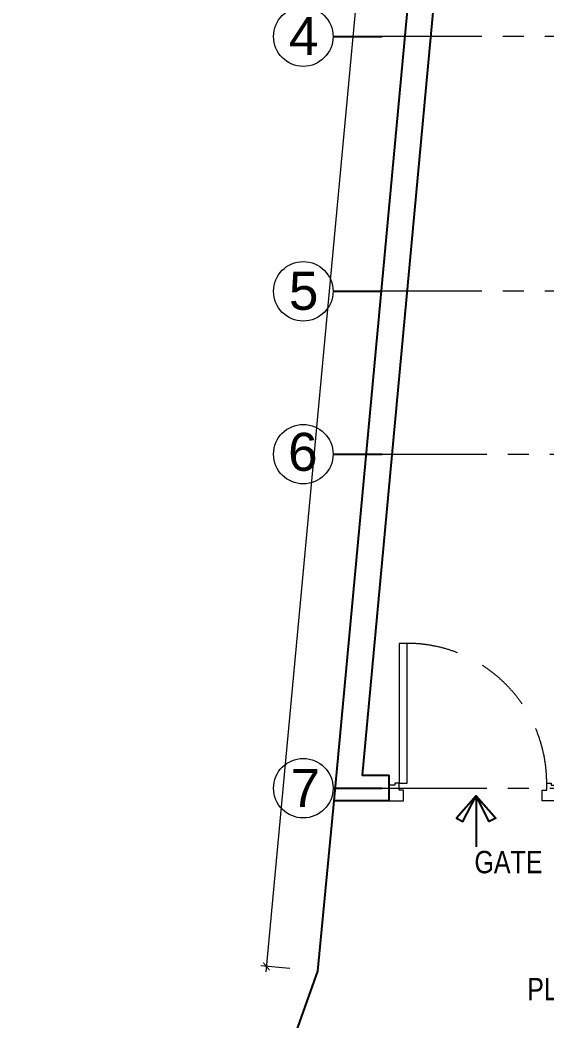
# Model space of a CAD drawing. Header units: metres. Extents: x 60101 to 1133747, y -540 to 107947.
# Drawn here: x 558199 to 562905, y 38579 to 47523 of the extents above; entities that cross this region are included whole.
import ezdxf

# ---------------------------------------------------------------- set-up
doc = ezdxf.new("R2010")
doc.units = ezdxf.units.M
doc.header["$LTSCALE"] = 5
doc.header["$PDMODE"] = 3
doc.header["$PDSIZE"] = 20
doc.linetypes.add('CENTER', pattern=[2, 1.25, -0.25, 0.25, -0.25])
doc.linetypes.add('DASHED', pattern=[0.75, 0.5, -0.25])
for name, color, linetype in [('A-DIM', 2, 'Continuous'), ('A-hatch', 251, 'Continuous'), ('A-PLOT BOUNDARY', 1, 'Continuous'), ('A-TEXT', 3, 'Continuous'), ('A-Wall', 1, 'Continuous'), ('A-WALL-ELEV', 134, 'Continuous')]:
    doc.layers.add(name, color=color, linetype=linetype)
for name, color, linetype, lineweight in [('A-Door', 11, 'Continuous', 15), ('A-FLOR-GRID', 252, 'CENTER', 9), ('A-Furniture', 252, 'Continuous', 5)]:
    doc.layers.add(name, color=color, linetype=linetype, lineweight=lineweight)
doc.styles.add('CEN GOTHIC', font='GOTHIC.TTF', dxfattribs={"width": 0.7})
doc.styles.add('century', font='GOTHIC.TTF', dxfattribs={"width": 0.8})
doc.styles.get("Standard").update_dxf_attribs({"font": 'arial.ttf'})
doc.dimstyles.new('1-50', dxfattribs={"dimscale": 50, "dimtxt": 5, "dimasz": 1.25, "dimexe": 1, "dimexo": 1, "dimgap": 0, "dimtad": 0, "dimdec": 0, "dimrnd": 5, "dimzin": 12, "dimdsep": 46, "dimtxsty": 'CEN GOTHIC', "dimblk": 'ARCHTICK', "dimcen": 1, "dimdle": 1, "dimclrd": 6, "dimclre": 6, "dimclrt": 256, "dimadec": 0, "dimazin": 3, "dimtfac": 1, "dimtdec": 0, "dimtmove": 1, "dimatfit": 2, "dimfxl": 5, "dimfxlon": 1, "dimtvp": 0.75, "dimtolj": 1, "dimtzin": 12, "dimlwd": 18, "dimlwe": 18, "dimarcsym": 0})

# ---------------------------------------------------------------- blocks, each defined once
blk = doc.blocks.new('_ArchTick')
at = {"color": 0, "linetype": 'ByBlock', "const_width": 0.15}
blk.add_lwpolyline([(-0.5, -0.5), (0.5, 0.5)], dxfattribs=at)
blk = doc.blocks.new('*D388')
at = {"layer": 'A-DIM', "lineweight": 18, "transparency": 16777216}
blk.add_line((562405.6589005498, 60581.30240407633), (560398.883098608, 39008.47303964325), dxfattribs=at)
at = {"layer": 'A-DIM', "color": 6, "lineweight": 18, "transparency": 16777216}
for p, q in [((562649.953032825, 60508.36149007171), (562351.2426692755, 60536.14851416735)), ((560613.7005144248, 39038.7058818628), (560353.729208699, 39062.88927091745))]:
    blk.add_line(p, q, dxfattribs=at)
at = {"layer": 'Defpoints', "color": 0, "transparency": 16777216}
for p in [(562856.2289852435, 60489.17302003643), (560403.5142692906, 39058.25810023485), (560858.715524667, 39015.91377678654, -286.9999999999919)]:
    blk.add_point(p, dxfattribs=at)
at = {"layer": 'A-DIM', "lineweight": 18, "transparency": 16777216, "xscale": 62.5, "yscale": 62.5, "zscale": 62.5}
for p, rotation in [((562401.0277298671, 60531.51734348475), 84.68545175657553), ((560403.5142692906, 39058.25810023485), 264.6854517565756)]:
    blk.add_blockref('_ArchTick', p, dxfattribs=dict(at, rotation=rotation))
at = {"layer": 'A-DIM', "transparency": 16777216, "insert": (561092.9580822706, 50722.09897324816), "char_height": 500, "attachment_point": 5, "rotation": 84.68545175657556, "style": 'century'}
blk.add_mtext('\\A1;21565', dxfattribs=at)
blk = doc.blocks.new('COL.CEN')
at = {"layer": 'A-FLOR-GRID', "ltscale": 150}
for p, q in [((13356.59099061473, 11580.2641063995), (-10036.26838279075, 11580.2641063995)), ((13356.59099061473, 9302.015574109857), (-10036.26838279075, 9302.015574109857)), ((-10036.26838279075, 7845.43044690846), (13356.59099061473, 7845.43044690846)), ((-10036.26838279181, 4857.563519315445), (13356.59099061473, 4857.563519315445))]:
    blk.add_line(p, q, dxfattribs=at)
at = {"layer": 'A-Furniture', "ltscale": 0.05}
for centre in [(-10740.67331502752, 11580.2641063995), (-10740.67331502752, 9302.015574109857), (-10740.67331502752, 7845.43044690846), (-10740.67331502846, 4857.563519315445)]:
    blk.add_circle(centre, 266.0298200406714, dxfattribs=at)
at = {"layer": 'A-WALL-ELEV', "ltscale": 0.1}
for p, q in [((-10474.64349498673, 11580.2641063995), (-10036.26838279075, 11580.2641063995)), ((-10474.64349498672, 9302.015574109857), (-10036.26838279075, 9302.015574109857)), ((-10474.64349498673, 7845.43044690846), (-10036.26838279075, 7845.43044690846)), ((-10474.64349498779, 4857.563519315445), (-10036.26838279181, 4857.563519315445))]:
    blk.add_line(p, q, dxfattribs=at)
at = {"layer": 'A-TEXT'}
for s, p in [('4', (-10869.28690261455, 11414.92898054761)), ('5', (-10869.28690261455, 9136.680448257976)), ('6', (-10876.48286819068, 7696.215016025759)), ('7', (-10854.54807482933, 4690.649898044285))]:
    blk.add_text(s, height=340, dxfattribs=at).set_placement(p)
blk = doc.blocks.new('COL WITH GRID')
at = {"layer": 'A-TEXT'}
blk.add_blockref('COL.CEN', (-8092.389425362577, -1757.19115636585), dxfattribs=at)
blk = doc.blocks.new('ARROW-KIRAN1')
at = {"layer": 'A-hatch', "linetype": 'Continuous'}
blk.add_lwpolyline([(0, 0), (-1.321592357824554, -1.180646438413532), (-1.53136223350884, -0.7777448504930362), (0, 0), (-1.321592357824554, 1.172222293476802), (-1.53136223350884, 0.7777448504930362), (0, 0)], close=True, dxfattribs=at)
blk = doc.blocks.new('Inf_door_Flush frame  3D - 750X2250 D1-W-1734027-GFC - Second Floor Plan')
at = {"layer": 'A-Door'}
for p, q in [((-375.0000000000083, -18.9999999999973), (-375.0000000000083, 50)), ((-375.0000000000083, 50), (-310.0000000000078, 50)), ((-310.0000000000078, 50), (-310.0000000000078, 3.00000000000277)), ((309.9999999999885, 50), (309.9999999999885, 3.00000000000277)), ((374.9999999999914, 50), (309.9999999999885, 50)), ((374.9999999999914, -18.9999999999973), (374.9999999999914, 50)), ((-330.0000000000093, 3.00000000000277), (-330.0000000000093, -28.99999999999726)), ((-310.0000000000078, 3.00000000000277), (-330.0000000000093, 3.00000000000277)), ((309.9999999999885, 3.00000000000277), (329.9999999999899, 3.00000000000277)), ((329.9999999999899, 3.00000000000277), (329.9999999999899, -28.99999999999726)), ((-350.0000000000082, -18.9999999999973), (-375.0000000000083, -18.9999999999973)), ((-350.0000000000082, -28.99999999999726), (-350.0000000000082, -18.9999999999973)), ((-330.0000000000093, -28.99999999999726), (-350.0000000000082, -28.99999999999726)), ((294.9999999999887, -28.99999999999726), (294.9999999999887, -653.999999999992)), ((329.9999999999899, -28.99999999999726), (294.9999999999887, -28.99999999999726)), ((329.9999999999899, -653.9999999999923), (329.9999999999899, -28.99999999999733)), ((329.9999999999899, -28.99999999999726), (349.9999999999919, -28.99999999999726)), ((349.9999999999919, -18.9999999999973), (374.9999999999914, -18.9999999999973)), ((349.9999999999919, -28.99999999999726), (349.9999999999919, -18.9999999999973)), ((294.9999999999887, -653.9999999999923), (329.9999999999899, -653.9999999999923))]:
    blk.add_line(p, q, dxfattribs=at)
at = {"layer": 'A-Door', "linetype": 'DASHED', "ltscale": 100}
blk.add_arc((294.9999999999878, -28.99999999999524), 624.9999999999977, 180.0000000000001, 269.9999999999998, dxfattribs=at)

msp = doc.modelspace()

# ---------------------------------------------------------------- linework, layer by layer
at = {"layer": 'A-hatch'}
for points in [[(562278.9696389716, 40582.91522988526), (562278.9696389716, 40127.97076311969)], [(560859.36918458, 39015.90973758281), (560136.0288490886, 36977.32532039424), (561089.0480044717, 36977.32532039424), (559116.1241495842, 36743.37961164257), (559988.1940363878, 36658.27611509105), (558198.8620294863, 32801.71123209735)]]:
    msp.add_lwpolyline(points, dxfattribs=at)
at = {"layer": 'A-PLOT BOUNDARY', "lineweight": 25, "ltscale": 100}
for p, q in [((562856.2289852435, 60489.17302003643), (561006.5081251401, 40539.8976587369)), ((561501.2981730038, 40539.8976587369), (561501.2981730038, 40769.8976587369))]:
    msp.add_line(p, q, dxfattribs=at)
for points in [[(583056.2981730041, 51269.28408578719), (583056.2981730041, 53050.810237962), (574692.7068299525, 56360.35361995289), (563058.623808996, 60180.81053995198), (561258.8826587878, 40769.8976587369), (561501.2981730038, 40769.8976587369)], [(561006.5081251401, 40539.8976587369), (560859.36918458, 39015.90973758281)], [(561501.2981730038, 40539.8976587369), (561006.5081251401, 40539.8976587369)]]:
    msp.add_lwpolyline(points, dxfattribs=at)

# ---------------------------------------------------------------- block references
msp.add_blockref('COL WITH GRID', (579566.3575196421, 37551.57030557218))
at = {"layer": 'A-Door', "lineweight": 15, "xscale": 2.000000000000026, "yscale": 2.000000000000026, "zscale": 2.000000000000026, "rotation": 180}
msp.add_blockref('Inf_door_Flush frame  3D - 750X2250 D1-W-1734027-GFC - Second Floor Plan', (562251.2981730038, 40639.8976587369), dxfattribs=at)
at = {"layer": 'A-Wall', "xscale": 150, "yscale": 150, "zscale": 150, "rotation": 90}
msp.add_blockref('ARROW-KIRAN1', (562278.9696389716, 40582.91522988526), dxfattribs=at)

# ---------------------------------------------------------------- texts
at = {"layer": 'A-TEXT', "insert": (562873.233620152, 39888.68533356264), "char_height": 200, "width": 1120.826994665094, "attachment_point": 9, "style": 'century'}
msp.add_mtext('{\\fArial|b0|i0|c0|p34;GATE}', dxfattribs=at)

# ---------------------------------------------------------------- dimensions: what is measured, and where the dimension line sits
at = {"layer": 'A-DIM', "color": 1}
dim = msp.add_linear_dim(base=(560403.5142692906, 39058.25810023485), p1=(562856.2289852435, 60489.17302003643), p2=(560858.715524667, 39015.91377678653, -286.9999999999919), angle=264.68545175657556, dimstyle='1-50', override={"dimtxt": 10, "dimtxsty": 'century', "dimclrd": 256}, dxfattribs=at)
dim.commit()
dim.dimension.update_dxf_attribs({"geometry": '*D388', "text_midpoint": (561485.1296591605, 50685.61787856109), "dimtype": 161})

# ---------------------------------------------------------------- next in the draw order: texts
at = {"layer": 'A-TEXT', "extrusion": (0.0003654407019338888, -4.299397856661352e-07, 0.9999999332264522), "insert": (564301.7127119537, 38956.91137758049, -0.5231152794973575), "char_height": 199.9999999999995, "width": 1923.868262001434, "attachment_point": 3, "text_direction": (0.9999989567559306, 0.00139747659867861, -0.0003654397442609627), "style": 'century', "bg_fill": 2}
msp.add_mtext('{\\fArial|b0|i0|c0|p34;PLANTER BOX}', dxfattribs=at)

doc.saveas('drawing.dxf')
